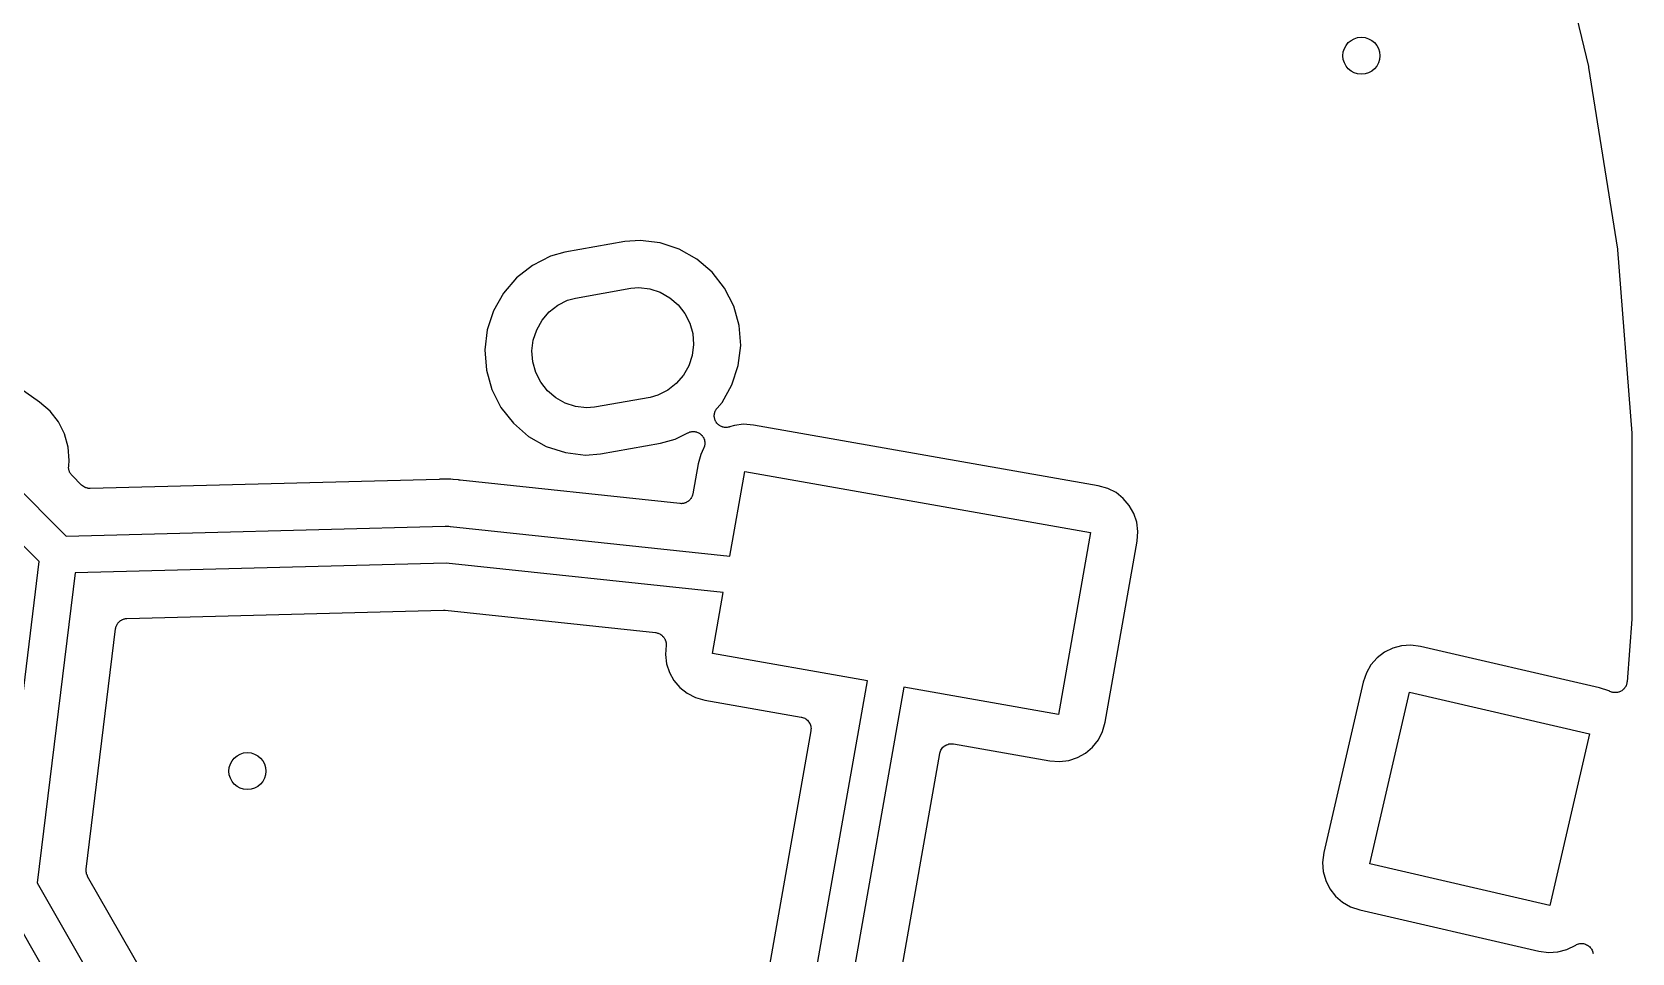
# Model space of a CAD drawing. Extents: x 4.9 to 6.91, y -5.73 to -3.72.
# Drawn here: x 6.226 to 6.907, y -4.906 to -4.514 of the extents above; entities that cross this region are included whole.
import ezdxf

# ---------------------------------------------------------------- set-up
doc = ezdxf.new("R2010")
doc.units = 0
doc.header["$MEASUREMENT"] = 0
doc.layers.add('BLACK', color=7, linetype='CONTINUOUS')

msp = doc.modelspace()

# ---------------------------------------------------------------- linework, layer by layer
at = {"layer": 'BLACK', "linetype": 'CONTINUOUS'}
for p, q in [((6.87056, -4.45244), (6.88884, -4.52861)), ((6.88884, -4.52861), (6.88886, -4.52868)), ((6.88886, -4.52868), (6.88888, -4.52884)), ((6.88888, -4.52884), (6.88892, -4.529)), ((6.88892, -4.529), (6.90117, -4.60637)), ((6.47852, -4.6032), (6.45297, -4.6077)), ((6.48494, -4.60271), (6.47852, -4.6032)), ((6.49347, -4.60374), (6.48494, -4.60271)), ((6.50163, -4.60641), (6.49347, -4.60374)), ((6.44677, -4.60944), (6.43911, -4.61332)), ((6.45297, -4.6077), (6.44677, -4.60944)), ((6.50912, -4.61062), (6.50163, -4.60641)), ((6.51564, -4.61622), (6.50912, -4.61062)), ((6.90117, -4.60637), (6.90118, -4.60644)), ((6.90118, -4.60644), (6.90119, -4.6066)), ((6.90119, -4.6066), (6.90122, -4.60676)), ((6.90122, -4.60676), (6.90737, -4.68485)), ((6.43235, -4.61863), (6.42675, -4.62515)), ((6.43911, -4.61332), (6.43235, -4.61863)), ((6.52095, -4.62298), (6.51564, -4.61622)), ((6.42675, -4.62515), (6.42254, -4.63264)), ((6.45741, -4.62723), (6.48102, -4.62307)), ((6.48102, -4.62307), (6.4845, -4.6228)), ((6.4845, -4.6228), (6.48912, -4.62336)), ((6.48912, -4.62336), (6.49354, -4.6248)), ((6.49354, -4.6248), (6.4976, -4.62709)), ((6.52483, -4.63064), (6.52095, -4.62298)), ((6.42254, -4.63264), (6.41986, -4.6408)), ((6.44321, -4.63668), (6.44624, -4.63314)), ((6.44624, -4.63314), (6.4499, -4.63027)), ((6.4499, -4.63027), (6.45405, -4.62817)), ((6.45405, -4.62817), (6.45741, -4.62723)), ((6.4976, -4.62709), (6.50113, -4.63012)), ((6.50113, -4.63012), (6.504, -4.63378)), ((6.52715, -4.63892), (6.52483, -4.63064)), ((6.44093, -4.64073), (6.44321, -4.63668)), ((6.504, -4.63378), (6.5061, -4.63793)), ((6.5061, -4.63793), (6.50736, -4.64241)), ((6.5278, -4.64749), (6.52715, -4.63892)), ((6.41986, -4.6408), (6.41883, -4.64933)), ((6.43893, -4.64977), (6.43948, -4.64515)), ((6.43948, -4.64515), (6.44093, -4.64073)), ((6.50736, -4.64241), (6.50771, -4.64705)), ((6.41883, -4.64933), (6.41949, -4.6579)), ((6.43928, -4.65441), (6.43893, -4.64977)), ((6.50715, -4.65167), (6.50571, -4.65609)), ((6.50771, -4.64705), (6.50715, -4.65167)), ((6.52678, -4.65602), (6.5278, -4.64749)), ((6.22916, -4.67153), (6.21101, -4.65883)), ((6.41949, -4.6579), (6.4218, -4.66618)), ((6.44053, -4.65889), (6.43928, -4.65441)), ((6.44264, -4.66304), (6.44053, -4.65889)), ((6.50342, -4.66014), (6.5004, -4.66368)), ((6.50571, -4.65609), (6.50342, -4.66014)), ((6.5241, -4.66418), (6.52678, -4.65602)), ((6.4218, -4.66618), (6.42569, -4.67384)), ((6.44551, -4.6667), (6.44264, -4.66304)), ((6.44904, -4.66973), (6.44551, -4.6667)), ((6.49673, -4.66655), (6.49258, -4.66865)), ((6.5004, -4.66368), (6.49673, -4.66655)), ((6.51989, -4.67167), (6.5241, -4.66418)), ((6.23372, -4.67545), (6.22916, -4.67153)), ((6.42569, -4.67384), (6.43099, -4.6806)), ((6.4531, -4.67202), (6.44904, -4.66973)), ((6.45752, -4.67346), (6.4531, -4.67202)), ((6.46214, -4.67402), (6.45752, -4.67346)), ((6.46562, -4.67375), (6.46214, -4.67402)), ((6.48923, -4.66959), (6.46562, -4.67375)), ((6.49258, -4.66865), (6.48923, -4.66959)), ((6.51763, -4.67431), (6.5177, -4.67423)), ((6.5177, -4.67423), (6.51776, -4.67415)), ((6.51776, -4.67415), (6.51989, -4.67167)), ((6.23729, -4.67999), (6.23372, -4.67545)), ((6.2399, -4.68514), (6.23729, -4.67999)), ((6.43099, -4.6806), (6.43751, -4.6862)), ((6.51657, -4.677), (6.51659, -4.6769)), ((6.51658, -4.67738), (6.51657, -4.677)), ((6.51657, -4.67777), (6.51658, -4.67738)), ((6.51659, -4.67787), (6.51657, -4.67777)), ((6.51659, -4.67679), (6.51668, -4.67642)), ((6.51659, -4.6769), (6.51659, -4.67679)), ((6.51659, -4.67797), (6.51659, -4.67787)), ((6.51667, -4.67835), (6.51659, -4.67797)), ((6.51674, -4.67873), (6.51667, -4.67835)), ((6.51668, -4.67642), (6.51675, -4.67604)), ((6.51677, -4.67883), (6.51674, -4.67873)), ((6.51675, -4.67604), (6.51679, -4.67594)), ((6.51679, -4.67893), (6.51677, -4.67883)), ((6.51679, -4.67594), (6.51681, -4.67584)), ((6.51695, -4.67928), (6.51679, -4.67893)), ((6.51681, -4.67584), (6.51696, -4.67549)), ((6.51709, -4.67964), (6.51695, -4.67928)), ((6.51696, -4.67549), (6.5171, -4.67513)), ((6.51714, -4.67973), (6.51709, -4.67964)), ((6.5171, -4.67513), (6.51716, -4.67504)), ((6.51718, -4.67982), (6.51714, -4.67973)), ((6.51716, -4.67504), (6.5172, -4.67495)), ((6.5174, -4.68014), (6.51718, -4.67982)), ((6.5172, -4.67495), (6.51742, -4.67463)), ((6.5176, -4.68047), (6.5174, -4.68014)), ((6.51742, -4.67463), (6.51763, -4.67431)), ((6.51768, -4.68054), (6.5176, -4.68047)), ((6.51773, -4.68063), (6.51768, -4.68054)), ((6.51801, -4.6809), (6.51773, -4.68063)), ((6.51827, -4.68118), (6.51801, -4.6809)), ((6.52907, -4.68101), (6.52516, -4.68149)), ((6.53324, -4.68133), (6.52907, -4.68101)), ((6.24145, -4.6907), (6.2399, -4.68514)), ((6.43751, -4.6862), (6.445, -4.69041)), ((6.49367, -4.68912), (6.49987, -4.68738)), ((6.49987, -4.68738), (6.50531, -4.68462)), ((6.50531, -4.68462), (6.50538, -4.68459)), ((6.50538, -4.68459), (6.50573, -4.68446)), ((6.50573, -4.68446), (6.50607, -4.68431)), ((6.50607, -4.68431), (6.50618, -4.68429)), ((6.50618, -4.68429), (6.50629, -4.68425)), ((6.50629, -4.68425), (6.50666, -4.68419)), ((6.50666, -4.68419), (6.50702, -4.68411)), ((6.50702, -4.68411), (6.50714, -4.68411)), ((6.50714, -4.68411), (6.50725, -4.68409)), ((6.50725, -4.68409), (6.50763, -4.68411)), ((6.50763, -4.68411), (6.508, -4.6841)), ((6.508, -4.6841), (6.50811, -4.68412)), ((6.50811, -4.68412), (6.50823, -4.68413)), ((6.50823, -4.68413), (6.50859, -4.68421)), ((6.50859, -4.68421), (6.50896, -4.68428)), ((6.50896, -4.68428), (6.50907, -4.68432)), ((6.50907, -4.68432), (6.50918, -4.68435)), ((6.50918, -4.68435), (6.50952, -4.6845)), ((6.50952, -4.6845), (6.50987, -4.68464)), ((6.50987, -4.68464), (6.50996, -4.6847)), ((6.50996, -4.6847), (6.51007, -4.68475)), ((6.51007, -4.68475), (6.51037, -4.68497)), ((6.51037, -4.68497), (6.51069, -4.68517)), ((6.51069, -4.68517), (6.51077, -4.68525)), ((6.51077, -4.68525), (6.51086, -4.68532)), ((6.51086, -4.68532), (6.51112, -4.68559)), ((6.51112, -4.68559), (6.51139, -4.68585)), ((6.51139, -4.68585), (6.51145, -4.68594)), ((6.51145, -4.68594), (6.51153, -4.68603)), ((6.51153, -4.68603), (6.51173, -4.68634)), ((6.51173, -4.68634), (6.51194, -4.68665)), ((6.51194, -4.68665), (6.51199, -4.68675)), ((6.51199, -4.68675), (6.51205, -4.68685)), ((6.51205, -4.68685), (6.51218, -4.6872)), ((6.51218, -4.6872), (6.51233, -4.68754)), ((6.51233, -4.68754), (6.51236, -4.68766)), ((6.51236, -4.68766), (6.5124, -4.68777)), ((6.5124, -4.68777), (6.51246, -4.68813)), ((6.51836, -4.68124), (6.51827, -4.68118)), ((6.51843, -4.68131), (6.51836, -4.68124)), ((6.51876, -4.68152), (6.51843, -4.68131)), ((6.51907, -4.68174), (6.51876, -4.68152)), ((6.51916, -4.68178), (6.51907, -4.68174)), ((6.51925, -4.68184), (6.51916, -4.68178)), ((6.51961, -4.68198), (6.51925, -4.68184)), ((6.51996, -4.68214), (6.51961, -4.68198)), ((6.52006, -4.68217), (6.51996, -4.68214)), ((6.52016, -4.6822), (6.52006, -4.68217)), ((6.52053, -4.68228), (6.52016, -4.6822)), ((6.52091, -4.68236), (6.52053, -4.68228)), ((6.52101, -4.68237), (6.52091, -4.68236)), ((6.52111, -4.68238), (6.52101, -4.68237)), ((6.5215, -4.68238), (6.52111, -4.68238)), ((6.52189, -4.68239), (6.5215, -4.68238)), ((6.52199, -4.68238), (6.52189, -4.68239)), ((6.52209, -4.68238), (6.52199, -4.68238)), ((6.52247, -4.6823), (6.52209, -4.68238)), ((6.52285, -4.68223), (6.52247, -4.6823)), ((6.52294, -4.6822), (6.52285, -4.68223)), ((6.52305, -4.68218), (6.52294, -4.6822)), ((6.52311, -4.68216), (6.52305, -4.68218)), ((6.52516, -4.68149), (6.52311, -4.68216)), ((6.68009, -4.70723), (6.53324, -4.68133)), ((6.90737, -4.68492), (6.90736, -4.68508)), ((6.90736, -4.68508), (6.90738, -4.68524)), ((6.90737, -4.68485), (6.90737, -4.68492)), ((6.90738, -4.68524), (6.90738, -4.76358)), ((6.24189, -4.69645), (6.24145, -4.6907)), ((6.445, -4.69041), (6.45317, -4.69308)), ((6.45317, -4.69308), (6.4617, -4.69411)), ((6.4617, -4.69411), (6.46812, -4.69362)), ((6.46812, -4.69362), (6.49367, -4.68912)), ((6.51078, -4.69382), (6.50965, -4.69785)), ((6.51203, -4.69134), (6.51078, -4.69382)), ((6.51217, -4.691), (6.51203, -4.69134)), ((6.51232, -4.69065), (6.51217, -4.691)), ((6.51235, -4.69054), (6.51232, -4.69065)), ((6.51239, -4.69043), (6.51235, -4.69054)), ((6.51245, -4.69007), (6.51239, -4.69043)), ((6.51254, -4.6897), (6.51245, -4.69007)), ((6.51246, -4.68813), (6.51254, -4.6885)), ((6.51254, -4.6885), (6.51254, -4.68861)), ((6.51254, -4.68861), (6.51256, -4.68873)), ((6.51256, -4.68947), (6.51254, -4.68959)), ((6.51254, -4.68959), (6.51254, -4.6897)), ((6.51256, -4.68873), (6.51255, -4.6891)), ((6.51255, -4.6891), (6.51256, -4.68947)), ((6.24159, -4.69923), (6.24162, -4.69896)), ((6.24161, -4.69945), (6.24159, -4.69923)), ((6.2416, -4.69967), (6.24161, -4.69945)), ((6.24165, -4.69994), (6.2416, -4.69967)), ((6.24162, -4.69869), (6.24189, -4.69645)), ((6.24162, -4.69896), (6.24162, -4.69869)), ((6.24167, -4.70021), (6.24165, -4.69994)), ((6.24173, -4.70042), (6.24167, -4.70021)), ((6.24177, -4.70063), (6.24173, -4.70042)), ((6.24187, -4.70088), (6.24177, -4.70063)), ((6.24194, -4.70114), (6.24187, -4.70088)), ((6.24204, -4.70134), (6.24194, -4.70114)), ((6.24212, -4.70154), (6.24204, -4.70134)), ((6.50965, -4.69785), (6.50739, -4.71069)), ((6.52315, -4.73717), (6.52951, -4.70111)), ((6.52951, -4.70111), (6.67684, -4.72709)), ((6.21724, -4.70528), (6.24058, -4.72865)), ((6.24227, -4.70177), (6.24212, -4.70154)), ((6.24239, -4.70201), (6.24227, -4.70177)), ((6.24253, -4.70218), (6.24239, -4.70201)), ((6.24264, -4.70236), (6.24253, -4.70218)), ((6.24283, -4.70256), (6.24264, -4.70236)), ((6.243, -4.70277), (6.24283, -4.70256)), ((6.24305, -4.70282), (6.243, -4.70277)), ((6.24714, -4.70691), (6.24305, -4.70282)), ((6.24717, -4.70694), (6.24714, -4.70691)), ((6.24719, -4.70697), (6.24717, -4.70694)), ((6.24754, -4.70725), (6.24719, -4.70697)), ((6.24789, -4.70753), (6.24754, -4.70725)), ((6.24792, -4.70755), (6.24789, -4.70753)), ((6.24796, -4.70758), (6.24792, -4.70755)), ((6.24836, -4.70779), (6.24796, -4.70758)), ((6.24875, -4.708), (6.24836, -4.70779)), ((6.24879, -4.70801), (6.24875, -4.708)), ((6.24882, -4.70803), (6.24879, -4.70801)), ((6.24926, -4.70815), (6.24882, -4.70803)), ((6.24968, -4.70828), (6.24926, -4.70815)), ((6.24972, -4.70829), (6.24968, -4.70828)), ((6.24976, -4.7083), (6.24972, -4.70829)), ((6.25021, -4.70834), (6.24976, -4.7083)), ((6.39935, -4.70449), (6.2508, -4.70838)), ((6.39972, -4.70444), (6.39935, -4.70449)), ((6.40009, -4.70441), (6.39972, -4.70444)), ((6.40016, -4.7044), (6.40009, -4.70441)), ((6.40023, -4.70439), (6.40016, -4.7044)), ((6.40241, -4.70441), (6.40023, -4.70439)), ((6.40246, -4.7044), (6.40241, -4.70441)), ((6.40251, -4.70441), (6.40246, -4.7044)), ((6.40258, -4.7044), (6.40251, -4.70441)), ((6.40339, -4.70438), (6.40258, -4.7044)), ((6.40371, -4.70441), (6.40339, -4.70438)), ((6.40383, -4.7044), (6.40371, -4.70441)), ((6.40396, -4.70442), (6.40383, -4.7044)), ((6.40403, -4.70442), (6.40396, -4.70442)), ((6.40434, -4.70442), (6.40403, -4.70442)), ((6.40515, -4.70451), (6.40434, -4.70442)), ((6.4052, -4.70451), (6.40515, -4.70451)), ((6.40525, -4.70452), (6.4052, -4.70451)), ((6.40532, -4.70452), (6.40525, -4.70452)), ((6.4075, -4.70468), (6.40532, -4.70452)), ((6.40757, -4.7047), (6.4075, -4.70468)), ((6.40793, -4.70476), (6.40757, -4.7047)), ((6.40829, -4.70484), (6.40793, -4.70476)), ((6.40836, -4.70485), (6.40829, -4.70484)), ((6.50193, -4.7148), (6.40836, -4.70485)), ((6.68413, -4.70836), (6.68009, -4.70723)), ((6.25065, -4.70838), (6.25021, -4.70834)), ((6.25069, -4.70838), (6.25065, -4.70838)), ((6.25073, -4.70838), (6.25069, -4.70838)), ((6.2508, -4.70838), (6.25073, -4.70838)), ((6.50223, -4.7148), (6.50193, -4.7148)), ((6.50253, -4.71483), (6.50223, -4.7148)), ((6.50272, -4.7148), (6.50253, -4.71483)), ((6.50291, -4.71481), (6.50272, -4.7148)), ((6.5032, -4.71475), (6.50291, -4.71481)), ((6.5035, -4.71472), (6.5032, -4.71475)), ((6.50368, -4.71466), (6.5035, -4.71472)), ((6.50387, -4.71462), (6.50368, -4.71466)), ((6.50415, -4.71451), (6.50387, -4.71462)), ((6.50443, -4.71442), (6.50415, -4.71451)), ((6.5046, -4.71433), (6.50443, -4.71442)), ((6.50477, -4.71426), (6.5046, -4.71433)), ((6.50502, -4.7141), (6.50477, -4.71426)), ((6.50529, -4.71395), (6.50502, -4.7141)), ((6.50543, -4.71383), (6.50529, -4.71395)), ((6.50559, -4.71373), (6.50543, -4.71383)), ((6.5058, -4.71352), (6.50559, -4.71373)), ((6.50603, -4.71332), (6.5058, -4.71352)), ((6.50615, -4.71318), (6.50603, -4.71332)), ((6.50629, -4.71305), (6.50615, -4.71318)), ((6.50646, -4.7128), (6.50629, -4.71305)), ((6.50665, -4.71256), (6.50646, -4.7128)), ((6.50673, -4.7124), (6.50665, -4.71256)), ((6.50684, -4.71224), (6.50673, -4.7124)), ((6.50696, -4.71197), (6.50684, -4.71224)), ((6.5071, -4.7117), (6.50696, -4.71197)), ((6.50715, -4.71152), (6.5071, -4.7117)), ((6.50723, -4.71134), (6.50715, -4.71152)), ((6.50729, -4.71105), (6.50723, -4.71134)), ((6.50737, -4.71076), (6.50729, -4.71105)), ((6.50739, -4.71069), (6.50737, -4.71076)), ((6.68764, -4.71014), (6.68413, -4.70836)), ((6.69074, -4.71257), (6.68764, -4.71014)), ((6.6933, -4.71556), (6.69074, -4.71257)), ((6.22912, -4.73946), (6.20784, -4.71816)), ((6.69524, -4.71899), (6.6933, -4.71556)), ((6.69646, -4.72274), (6.69524, -4.71899)), ((6.24058, -4.72865), (6.40191, -4.72443)), ((6.40191, -4.72443), (6.40204, -4.7244)), ((6.40204, -4.7244), (6.40268, -4.72441)), ((6.40268, -4.72441), (6.40294, -4.7244)), ((6.40294, -4.7244), (6.40307, -4.72441)), ((6.40307, -4.72441), (6.4032, -4.72441)), ((6.4032, -4.72441), (6.40346, -4.72444)), ((6.40346, -4.72444), (6.4041, -4.72449)), ((6.4041, -4.72449), (6.40423, -4.72452)), ((6.40423, -4.72452), (6.52315, -4.73717)), ((6.67684, -4.72709), (6.66317, -4.80463)), ((6.69693, -4.72665), (6.69646, -4.72274)), ((6.69661, -4.73082), (6.69693, -4.72665)), ((6.68303, -4.80788), (6.69661, -4.73082)), ((6.21229, -4.87681), (6.22912, -4.73946)), ((6.40244, -4.74017), (6.24439, -4.74431)), ((6.52041, -4.75271), (6.40244, -4.74017)), ((6.24439, -4.74431), (6.22821, -4.87632)), ((6.51584, -4.77865), (6.52041, -4.75271)), ((6.26645, -4.76374), (6.40131, -4.7602)), ((6.40131, -4.7602), (6.40138, -4.7602)), ((6.40138, -4.7602), (6.40168, -4.76023)), ((6.40168, -4.76023), (6.40197, -4.76023)), ((6.40197, -4.76023), (6.49159, -4.76976)), ((6.24907, -4.87051), (6.26162, -4.76813)), ((6.26162, -4.76813), (6.26163, -4.76806)), ((6.26163, -4.76806), (6.26165, -4.76796)), ((6.26165, -4.76796), (6.26166, -4.76786)), ((6.26166, -4.76786), (6.26177, -4.76749)), ((6.26177, -4.76749), (6.26186, -4.76711)), ((6.26186, -4.76711), (6.2619, -4.76702)), ((6.2619, -4.76702), (6.26193, -4.76692)), ((6.26193, -4.76692), (6.2621, -4.76657)), ((6.2621, -4.76657), (6.26226, -4.76622)), ((6.26226, -4.76622), (6.26232, -4.76614)), ((6.26232, -4.76614), (6.26237, -4.76605)), ((6.26237, -4.76605), (6.26261, -4.76574)), ((6.26261, -4.76574), (6.26283, -4.76543)), ((6.26283, -4.76543), (6.26291, -4.76536)), ((6.26291, -4.76536), (6.26297, -4.76528)), ((6.26297, -4.76528), (6.26326, -4.76503)), ((6.26326, -4.76503), (6.26355, -4.76476)), ((6.26355, -4.76476), (6.26363, -4.76471)), ((6.26363, -4.76471), (6.26371, -4.76464)), ((6.26371, -4.76464), (6.26405, -4.76445)), ((6.26405, -4.76445), (6.26438, -4.76425)), ((6.26438, -4.76425), (6.26447, -4.76421)), ((6.26447, -4.76421), (6.26456, -4.76416)), ((6.26456, -4.76416), (6.26493, -4.76404)), ((6.26493, -4.76404), (6.26529, -4.76391)), ((6.26529, -4.76391), (6.26539, -4.76389)), ((6.26539, -4.76389), (6.26549, -4.76386)), ((6.26549, -4.76386), (6.26587, -4.76381)), ((6.26587, -4.76381), (6.26625, -4.76375)), ((6.26625, -4.76375), (6.26635, -4.76375)), ((6.26635, -4.76375), (6.26645, -4.76374)), ((6.90737, -4.76397), (6.90526, -4.79072)), ((6.90738, -4.76365), (6.90736, -4.76381)), ((6.90736, -4.76381), (6.90737, -4.76397)), ((6.90738, -4.76358), (6.90738, -4.76365)), ((6.49159, -4.76976), (6.49166, -4.76977)), ((6.49166, -4.76977), (6.49205, -4.76985)), ((6.49205, -4.76985), (6.49244, -4.76993)), ((6.49244, -4.76993), (6.49252, -4.76996)), ((6.49252, -4.76996), (6.49261, -4.76998)), ((6.49261, -4.76998), (6.49298, -4.77014)), ((6.49298, -4.77014), (6.49335, -4.77028)), ((6.49335, -4.77028), (6.49342, -4.77033)), ((6.49342, -4.77033), (6.49351, -4.77037)), ((6.49351, -4.77037), (6.49383, -4.7706)), ((6.49383, -4.7706), (6.49417, -4.77081)), ((6.49417, -4.77081), (6.49423, -4.77088)), ((6.49423, -4.77088), (6.49431, -4.77093)), ((6.49431, -4.77093), (6.49458, -4.77121)), ((6.49458, -4.77121), (6.49487, -4.77149)), ((6.49487, -4.77149), (6.49492, -4.77157)), ((6.49492, -4.77157), (6.49498, -4.77163)), ((6.49498, -4.77163), (6.4952, -4.77197)), ((6.4952, -4.77197), (6.49543, -4.77229)), ((6.49543, -4.77229), (6.49546, -4.77238)), ((6.49546, -4.77238), (6.49551, -4.77245)), ((6.49551, -4.77245), (6.49566, -4.77282)), ((6.49566, -4.77282), (6.49582, -4.77319)), ((6.49605, -4.77511), (6.49574, -4.77909)), ((6.49582, -4.77319), (6.49584, -4.77328)), ((6.49584, -4.77328), (6.49587, -4.77336)), ((6.49587, -4.77336), (6.49594, -4.77375)), ((6.49594, -4.77375), (6.49603, -4.77414)), ((6.49603, -4.77414), (6.49603, -4.77423)), ((6.49603, -4.77423), (6.49604, -4.77432)), ((6.49604, -4.77432), (6.49604, -4.77472)), ((6.49604, -4.77472), (6.49605, -4.77511)), ((6.80547, -4.77636), (6.80194, -4.77811)), ((6.80928, -4.77533), (6.80547, -4.77636)), ((6.81321, -4.77507), (6.80928, -4.77533)), ((6.81736, -4.77561), (6.81321, -4.77507)), ((6.8936, -4.79321), (6.81736, -4.77561)), ((6.49574, -4.77909), (6.49621, -4.783)), ((6.49621, -4.783), (6.49744, -4.78674)), ((6.58175, -4.79027), (6.51584, -4.77865)), ((6.79882, -4.78052), (6.79623, -4.78349)), ((6.80194, -4.77811), (6.79882, -4.78052)), ((6.49744, -4.78674), (6.49937, -4.79018)), ((6.79427, -4.7869), (6.79293, -4.79087)), ((6.79623, -4.78349), (6.79427, -4.7869)), ((6.49937, -4.79018), (6.50194, -4.79317)), ((6.50194, -4.79317), (6.50504, -4.7956)), ((6.50504, -4.7956), (6.50855, -4.79738)), ((6.55235, -4.95699), (6.58175, -4.79027)), ((6.59726, -4.79301), (6.56786, -4.95973)), ((6.66317, -4.80463), (6.59726, -4.79301)), ((6.79293, -4.79087), (6.77617, -4.86347)), ((6.79572, -4.86823), (6.81259, -4.79516)), ((6.81259, -4.79516), (6.88932, -4.81287)), ((6.89757, -4.79455), (6.8936, -4.79321)), ((6.89778, -4.79467), (6.89757, -4.79455)), ((6.89789, -4.79471), (6.89778, -4.79467)), ((6.89798, -4.79478), (6.89789, -4.79471)), ((6.89833, -4.79491), (6.89798, -4.79478)), ((6.89867, -4.79507), (6.89833, -4.79491)), ((6.89878, -4.79509), (6.89867, -4.79507)), ((6.89889, -4.79514), (6.89878, -4.79509)), ((6.89926, -4.7952), (6.89889, -4.79514)), ((6.89962, -4.79529), (6.89926, -4.7952)), ((6.89974, -4.79529), (6.89962, -4.79529)), ((6.89985, -4.79531), (6.89974, -4.79529)), ((6.90022, -4.79531), (6.89985, -4.79531)), ((6.9006, -4.79532), (6.90022, -4.79531)), ((6.90071, -4.7953), (6.9006, -4.79532)), ((6.90082, -4.7953), (6.90071, -4.7953)), ((6.90119, -4.79522), (6.90082, -4.7953)), ((6.90156, -4.79516), (6.90119, -4.79522)), ((6.90167, -4.79512), (6.90156, -4.79516)), ((6.90178, -4.7951), (6.90167, -4.79512)), ((6.90212, -4.79495), (6.90178, -4.7951)), ((6.90248, -4.79482), (6.90212, -4.79495)), ((6.90257, -4.79476), (6.90248, -4.79482)), ((6.90268, -4.79472), (6.90257, -4.79476)), ((6.90299, -4.79451), (6.90268, -4.79472)), ((6.90331, -4.79431), (6.90299, -4.79451)), ((6.90339, -4.79423), (6.90331, -4.79431)), ((6.90348, -4.79417), (6.90339, -4.79423)), ((6.90375, -4.7939), (6.90348, -4.79417)), ((6.90402, -4.79364), (6.90375, -4.7939)), ((6.90409, -4.79355), (6.90402, -4.79364)), ((6.90417, -4.79347), (6.90409, -4.79355)), ((6.90437, -4.79316), (6.90417, -4.79347)), ((6.90459, -4.79285), (6.90437, -4.79316)), ((6.90464, -4.79275), (6.90459, -4.79285)), ((6.9047, -4.79266), (6.90464, -4.79275)), ((6.90484, -4.79231), (6.9047, -4.79266)), ((6.905, -4.79197), (6.90484, -4.79231)), ((6.90503, -4.79186), (6.905, -4.79197)), ((6.90507, -4.79175), (6.90503, -4.79186)), ((6.90514, -4.79138), (6.90507, -4.79175)), ((6.90523, -4.79102), (6.90514, -4.79138)), ((6.90525, -4.79079), (6.90523, -4.79091)), ((6.90523, -4.79091), (6.90523, -4.79102)), ((6.90526, -4.79072), (6.90525, -4.79079)), ((6.50855, -4.79738), (6.51258, -4.79851)), ((6.51258, -4.79851), (6.55363, -4.80575)), ((6.55363, -4.80575), (6.55367, -4.80575)), ((6.55367, -4.80575), (6.55367, -4.80575)), ((6.55367, -4.80575), (6.55367, -4.80575)), ((6.55367, -4.80575), (6.5537, -4.80576)), ((6.5537, -4.80576), (6.55416, -4.80589)), ((6.55416, -4.80589), (6.55461, -4.80602)), ((6.55461, -4.80602), (6.55462, -4.80603)), ((6.55462, -4.80603), (6.55464, -4.80604)), ((6.55464, -4.80604), (6.55506, -4.80626)), ((6.55506, -4.80626), (6.55547, -4.80647)), ((6.55547, -4.80647), (6.55549, -4.80648)), ((6.55549, -4.80648), (6.5555, -4.80649)), ((6.5555, -4.80649), (6.55587, -4.80679)), ((6.55587, -4.80679), (6.55624, -4.80707)), ((6.55624, -4.80707), (6.55625, -4.80709)), ((6.55625, -4.80709), (6.55626, -4.8071)), ((6.55626, -4.8071), (6.55657, -4.80746)), ((6.55657, -4.80746), (6.55687, -4.80782)), ((6.55687, -4.80782), (6.55688, -4.80783)), ((6.55688, -4.80783), (6.55689, -4.80785)), ((6.55689, -4.80785), (6.55712, -4.80826)), ((6.55712, -4.80826), (6.55735, -4.80867)), ((6.55735, -4.80867), (6.55735, -4.80869)), ((6.55735, -4.80869), (6.55736, -4.8087)), ((6.55736, -4.8087), (6.5575, -4.80915)), ((6.5575, -4.80915), (6.55765, -4.8096)), ((6.55765, -4.8096), (6.55765, -4.80961)), ((6.55765, -4.80961), (6.55766, -4.80963)), ((6.55766, -4.80963), (6.55771, -4.8101)), ((6.55771, -4.8101), (6.55776, -4.81057)), ((6.6819, -4.81191), (6.68303, -4.80788)), ((6.55769, -4.81154), (6.53696, -4.9291)), ((6.55773, -4.81107), (6.55769, -4.81154)), ((6.55776, -4.8106), (6.55773, -4.81107)), ((6.55776, -4.81057), (6.55776, -4.81058)), ((6.55776, -4.81058), (6.55776, -4.8106)), ((6.61599, -4.81735), (6.61644, -4.8172)), ((6.61644, -4.8172), (6.61646, -4.8172)), ((6.61646, -4.8172), (6.61647, -4.8172)), ((6.61647, -4.8172), (6.61694, -4.81715)), ((6.61694, -4.81715), (6.61741, -4.81709)), ((6.61741, -4.81709), (6.61743, -4.81709)), ((6.61743, -4.81709), (6.61744, -4.81709)), ((6.61744, -4.81709), (6.61791, -4.81713)), ((6.61791, -4.81713), (6.61838, -4.81716)), ((6.61838, -4.81716), (6.65943, -4.8244)), ((6.67769, -4.81853), (6.68012, -4.81543)), ((6.68012, -4.81543), (6.6819, -4.81191)), ((6.88932, -4.81287), (6.87245, -4.88595)), ((6.59186, -4.93879), (6.61259, -4.82122)), ((6.61259, -4.82122), (6.6126, -4.82119)), ((6.6126, -4.82115), (6.61274, -4.8207)), ((6.6126, -4.82118), (6.6126, -4.82115)), ((6.6126, -4.82119), (6.6126, -4.82118)), ((6.6126, -4.82119), (6.6126, -4.82119)), ((6.61274, -4.8207), (6.61287, -4.82025)), ((6.61287, -4.82023), (6.61288, -4.82022)), ((6.61287, -4.82025), (6.61287, -4.82023)), ((6.61288, -4.82022), (6.6131, -4.8198)), ((6.6131, -4.8198), (6.61331, -4.81938)), ((6.61331, -4.81938), (6.61332, -4.81937)), ((6.61332, -4.81937), (6.61333, -4.81935)), ((6.61333, -4.81935), (6.61363, -4.81898)), ((6.61363, -4.81898), (6.61392, -4.81861)), ((6.61392, -4.81861), (6.61393, -4.8186)), ((6.61393, -4.8186), (6.61394, -4.81859)), ((6.61394, -4.81859), (6.6143, -4.81829)), ((6.6143, -4.81829), (6.61466, -4.81798)), ((6.61466, -4.81798), (6.61468, -4.81797)), ((6.61468, -4.81797), (6.61469, -4.81796)), ((6.61469, -4.81796), (6.6151, -4.81774)), ((6.6151, -4.81774), (6.61551, -4.81751)), ((6.61551, -4.81751), (6.61553, -4.8175)), ((6.61553, -4.8175), (6.61554, -4.81749)), ((6.61554, -4.81749), (6.61599, -4.81735)), ((6.66752, -4.82425), (6.67126, -4.82302)), ((6.67126, -4.82302), (6.6747, -4.82109)), ((6.6747, -4.82109), (6.67769, -4.81853)), ((6.65943, -4.8244), (6.66361, -4.82472)), ((6.66361, -4.82472), (6.66752, -4.82425)), ((6.77617, -4.86347), (6.77564, -4.86762)), ((6.24905, -4.87071), (6.24907, -4.87061)), ((6.24906, -4.8711), (6.24905, -4.87071)), ((6.24905, -4.87149), (6.24906, -4.8711)), ((6.24907, -4.87159), (6.24905, -4.87149)), ((6.24907, -4.87061), (6.24907, -4.87051)), ((6.24907, -4.87169), (6.24907, -4.87159)), ((6.24915, -4.87207), (6.24907, -4.87169)), ((6.77564, -4.86762), (6.7759, -4.87155)), ((6.7759, -4.87155), (6.77693, -4.87535)), ((6.87245, -4.88595), (6.79572, -4.86823)), ((6.22821, -4.87632), (6.25662, -4.92603)), ((6.24922, -4.87245), (6.24915, -4.87207)), ((6.24925, -4.87254), (6.24922, -4.87245)), ((6.24927, -4.87264), (6.24925, -4.87254)), ((6.24943, -4.873), (6.24927, -4.87264)), ((6.24957, -4.87336), (6.24943, -4.873)), ((6.24962, -4.87345), (6.24957, -4.87336)), ((6.24966, -4.87354), (6.24962, -4.87345)), ((6.2497, -4.8736), (6.24966, -4.87354)), ((6.2733, -4.91491), (6.2497, -4.8736)), ((6.77693, -4.87535), (6.77868, -4.87888)), ((6.24241, -4.93291), (6.21333, -4.88202)), ((6.77868, -4.87888), (6.78109, -4.882)), ((6.78109, -4.882), (6.78405, -4.88459)), ((6.78405, -4.88459), (6.78747, -4.88656)), ((6.78747, -4.88656), (6.79144, -4.88789)), ((6.79144, -4.88789), (6.86768, -4.9055)), ((6.86768, -4.9055), (6.87183, -4.90603)), ((6.87183, -4.90603), (6.87576, -4.90577)), ((6.87576, -4.90577), (6.87957, -4.90474)), ((6.87957, -4.90474), (6.88345, -4.90282)), ((6.88345, -4.90282), (6.8837, -4.90266)), ((6.8837, -4.90266), (6.88376, -4.90264)), ((6.88376, -4.90264), (6.88381, -4.90261)), ((6.88381, -4.90261), (6.88422, -4.90247)), ((6.88422, -4.90247), (6.88461, -4.90233)), ((6.88461, -4.90233), (6.88468, -4.90232)), ((6.88468, -4.90232), (6.88474, -4.9023)), ((6.88474, -4.9023), (6.88516, -4.90224)), ((6.88516, -4.90224), (6.88558, -4.90218)), ((6.88558, -4.90218), (6.88564, -4.90218)), ((6.88564, -4.90218), (6.8857, -4.90217)), ((6.8857, -4.90217), (6.88613, -4.9022)), ((6.88613, -4.9022), (6.88655, -4.90222)), ((6.88655, -4.90222), (6.88661, -4.90223)), ((6.88661, -4.90223), (6.88668, -4.90224)), ((6.88668, -4.90224), (6.88709, -4.90235)), ((6.88709, -4.90235), (6.8875, -4.90245)), ((6.8875, -4.90245), (6.88756, -4.90247)), ((6.88756, -4.90247), (6.88762, -4.90249)), ((6.88762, -4.90249), (6.888, -4.90268)), ((6.888, -4.90268), (6.88839, -4.90286)), ((6.88839, -4.90286), (6.88844, -4.90289)), ((6.88844, -4.90289), (6.88849, -4.90292)), ((6.88849, -4.90292), (6.88883, -4.90318)), ((6.88883, -4.90318), (6.88918, -4.90343)), ((6.88918, -4.90343), (6.88922, -4.90348)), ((6.88922, -4.90348), (6.88927, -4.90351)), ((6.88927, -4.90351), (6.88955, -4.90383)), ((6.88955, -4.90383), (6.88984, -4.90415)), ((6.88984, -4.90415), (6.88987, -4.9042)), ((6.88987, -4.9042), (6.88992, -4.90425)), ((6.88992, -4.90425), (6.89013, -4.90461)), ((6.89013, -4.90461), (6.89035, -4.90498)), ((6.89035, -4.90498), (6.89037, -4.90504)), ((6.89037, -4.90504), (6.89041, -4.90509)), ((6.89041, -4.90509), (6.89054, -4.90549)), ((6.89054, -4.90549), (6.89069, -4.90589)), ((6.89069, -4.90589), (6.8907, -4.90595)), ((6.8907, -4.90595), (6.89072, -4.90601)), ((6.89072, -4.90601), (6.89078, -4.90643))]:
    msp.add_line(p, q, dxfattribs=at)
at = {"layer": 'BLACK'}
for centre in [(6.79213, -4.52402), (6.31772, -4.82874)]:
    msp.add_circle(centre, 0.00787, dxfattribs=at)

doc.saveas('drawing.dxf')
